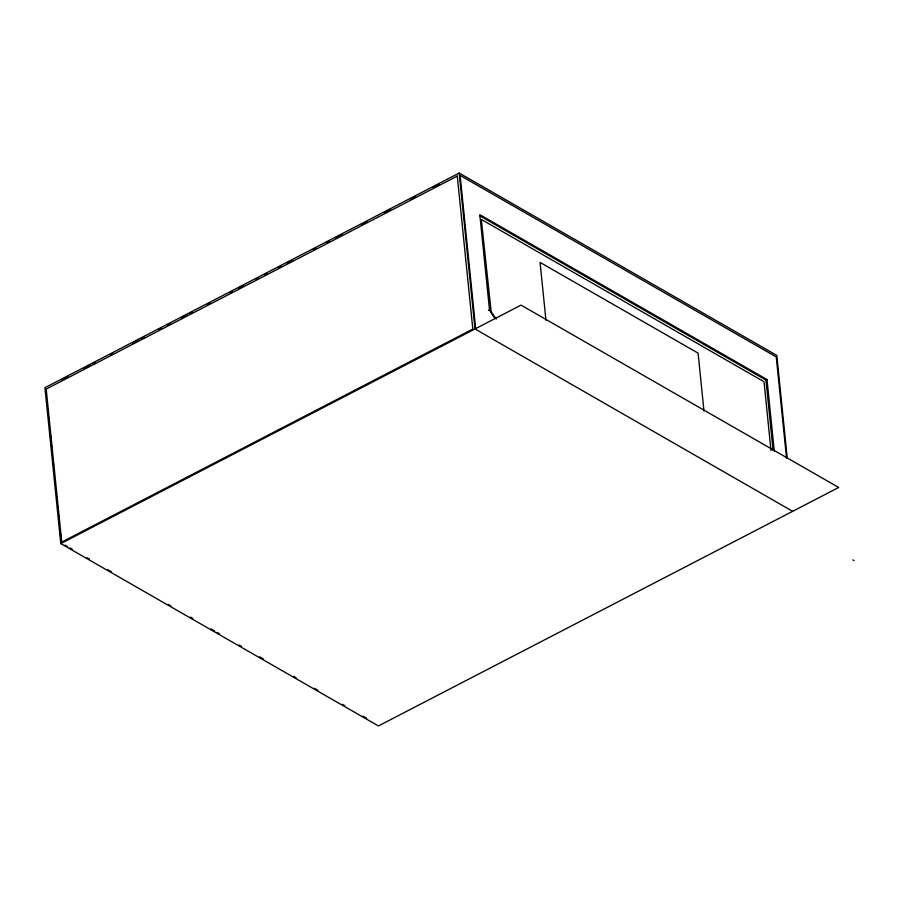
<?xml version="1.0" encoding="UTF-8"?>
<svg xmlns="http://www.w3.org/2000/svg" width="899" height="899" viewBox="0 0 899 899"><rect width="100%" height="100%" fill="white"/><g stroke="black" fill="none" stroke-linecap="round" stroke-linejoin="round"><path stroke-width="1.35" d="M787.277 458.423L776.815 355.408L459.175 173.046L44.95 387.683L60.784 543.592L378.423 725.954L838.666 487.472L521.027 305.121L60.784 543.592M61.694 379.827L67.919 376.591M84.113 368.208L90.338 364.983M92.833 363.69L95.328 362.398M110.274 354.644L112.768 353.363M132.692 343.036L138.929 339.8M141.413 338.518L143.907 337.226M158.853 329.472L161.348 328.18M167.574 324.955L170.068 323.662M181.283 317.853L187.509 314.628M190.004 313.335L192.487 312.054M207.444 304.3L209.928 303.008M229.863 292.681L232.358 291.388M238.583 288.163L243.562 285.59M256.024 279.128L258.519 277.836M264.744 274.611L267.239 273.318M278.443 267.509L280.938 266.216M287.163 262.991L292.153 260.407M313.324 249.439L315.819 248.146M327.034 242.337L329.517 241.044M335.743 237.819L341.98 234.594M361.904 224.267L366.893 221.682M384.334 212.647L390.559 209.422M410.495 199.095L415.473 196.51M432.913 187.475L439.139 184.25M488.449 310.391L489.494 309.852L479.819 214.67L767.004 379.535L774.286 451.264M479.999 215.906L765.959 380.075L767.004 379.535M792.648 511.317L475.009 328.955L459.175 173.046M852.904 559.931L854.05 560.583M65.088 545.142L67.515 546.536M69.942 547.929L72.381 549.323M86.967 557.706L89.406 559.099M107.644 569.573L111.285 571.663M168.439 604.476L170.866 605.87M190.33 617.04L192.757 618.433M210.995 628.907L214.647 630.997M217.075 632.402L219.513 633.795M238.965 644.965L241.393 646.359M259.631 656.832L263.283 658.922M293.681 676.374L296.108 677.779M314.358 688.241L317.999 690.342M342.317 704.299L344.755 705.693M362.994 716.166L366.635 718.267M786.58 458.456L776.264 356.937L460.119 175.429L475.661 328.416M765.959 380.075L773.106 450.433M771.005 450.579L764.015 381.715L481.313 219.423L491.135 311.56A28.127 14.193 62.6 0 0 496.36 318.909M703.973 411L698.096 353.138L540.074 262.418L545.951 320.28M46.04 391.458L46.321 394.234M47.872 409.528L48.153 412.315M48.726 417.878L49.007 420.665M50.558 435.959L50.838 438.734M51.4 444.297L51.693 447.084M53.243 462.378L53.524 465.165M55.929 488.809L56.21 491.584M56.772 497.147L57.053 499.934M57.761 506.89L58.042 509.666M58.604 515.228L58.896 518.015M60.447 533.309L60.727 536.085M495.079 318.482A31.656 15.968 62.6 0 1 489.483 309.852M457.276 176.092L46.197 389.087L61.739 542.075L472.818 329.068L457.276 176.092"/></g></svg>
